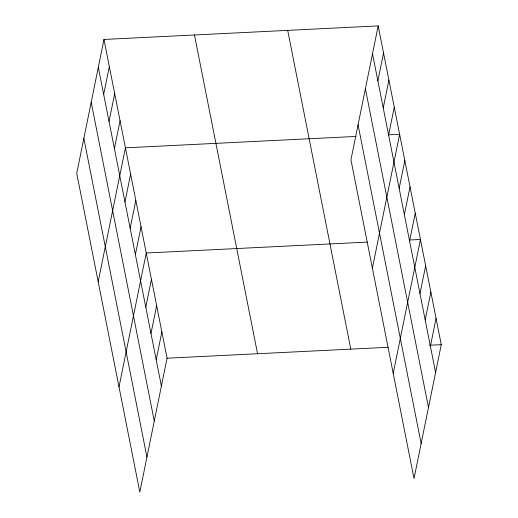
<?xml version="1.0" encoding="UTF-8"?>
<svg xmlns="http://www.w3.org/2000/svg" width="518" height="518" viewBox="0 0 518 518"><rect width="100%" height="100%" fill="white"/><g stroke="black" fill="none" stroke-linecap="round" stroke-linejoin="round"><path stroke-width="0.78" d="M103.976 39.452L76.735 173.342L139.821 492.1L167.061 358.21L103.976 39.452L378.179 25.9L441.265 344.658L414.024 478.548L350.939 159.79L378.179 25.9M103.671 94.393L109.337 66.544M109.033 121.484L114.698 93.641M114.394 148.582L120.059 120.733M98.18 281.721L125.421 147.831L355.97 136.435M124.961 201.975L130.627 174.126M130.167 228.27L135.833 200.421M135.373 254.571L141.038 226.722M119.004 386.907L146.244 253.017L367.268 242.094M145.785 307.161L151.45 279.319M150.991 333.462L156.656 305.614M156.196 359.757L161.862 331.909M377.875 80.84L383.54 52.991M383.236 107.938L388.901 80.089M388.597 135.03L394.263 107.181M372.384 268.169L399.624 134.279L388.513 134.829M399.164 188.422L404.83 160.574M404.37 214.717L410.036 186.875M409.576 241.019L415.242 213.17M393.207 373.361L420.448 239.465L409.337 240.015M419.988 293.615L425.654 265.766M425.194 319.91L430.859 292.061M430.4 346.205L436.065 318.363M167.061 358.21L388.086 347.287M429.364 345.247L441.265 344.658M372.513 53.749L435.599 372.507M365.391 88.74L428.483 407.498M358.055 124.799L421.147 443.557M287.691 30.374L350.783 349.132M194.457 34.978L257.55 353.736M98.31 67.295L161.396 386.059M91.187 102.292L154.28 421.05M83.851 138.345L146.944 457.103"/></g></svg>
